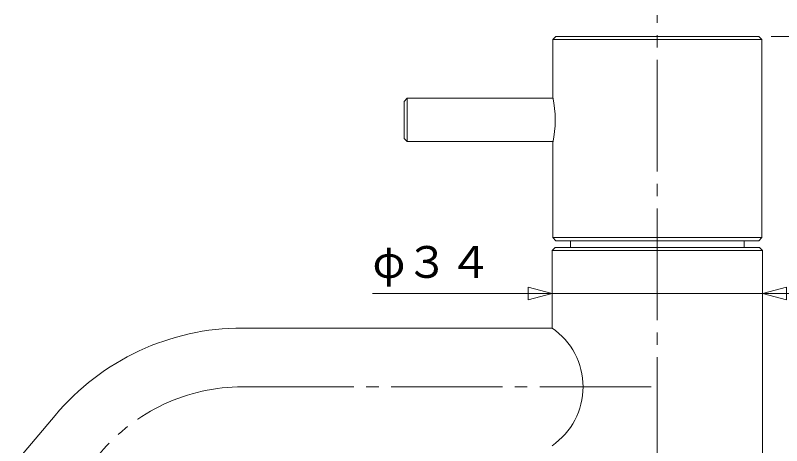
# Model space of a CAD drawing. Units: millimetres, scale not verified. Extents: x -373 to 395, y -278 to 275.
# Drawn here: x -229.6 to -105.8, y 35.9 to 105.4 of the extents above; entities that cross this region are included whole.
import ezdxf
from ezdxf.enums import TextEntityAlignment as Align

# ---------------------------------------------------------------- set-up
doc = ezdxf.new("R2010")
doc.units = ezdxf.units.MM
doc.header["$LTSCALE"] = 2
doc.linetypes.add('USER2', pattern=[12, 9, -1, 1, -1])
doc.layers.add('0-2_2', color=7, linetype='Continuous', lineweight=18)
doc.layers.add('0-3_3', color=7, linetype='Continuous', lineweight=18)
doc.styles.add('ＭＳ ゴシック', font='')
doc.styles.get('ＭＳ ゴシック').set_extended_font_data('MS Gothic')

# ---------------------------------------------------------------- blocks, each defined once
blk = doc.blocks.new('D0')
at = {"layer": '0-3_3'}
for p, q in [((-107.469, 102.035), (-71.022, 102.035)), ((-73.022, 102.035), (-71.986, 98.171)), ((-74.057, 98.171), (-71.986, 98.171)), ((-73.022, -29.065), (-74.057, -25.202)), ((-71.986, -25.202), (-74.057, -25.202)), ((-73.022, -29.065), (-71.986, -25.202)), ((-102.869, -29.065), (-71.022, -29.065))]:
    blk.add_line(p, q, dxfattribs=at)
blk.add_lwpolyline([(-73.022, -29.065), (-73.022, 102.035), (-74.057, 98.171)], dxfattribs=at)
at = {"layer": '0-3_3', "style": 'ＭＳ ゴシック'}
blk.add_text('１３１', height=5.132, rotation=90, dxfattribs=at).set_placement((-74.022, 25.985), align=Align.BOTTOM_LEFT)
blk = doc.blocks.new('D1')
at = {"layer": '0-3_3'}
for p, q in [((-44.975, -54.065), (-44.975, 53.935)), ((-44.975, -31.065), (-46.01, -27.202)), ((-43.939, -27.202), (-46.01, -27.202)), ((-44.975, -31.065), (-43.939, -27.202)), ((-104.369, -31.065), (-42.975, -31.065)), ((-106.369, -44.065), (-42.975, -44.065)), ((-44.975, -44.065), (-46.01, -47.929)), ((-44.975, -44.065), (-43.939, -47.929)), ((-46.01, -47.929), (-43.939, -47.929))]:
    blk.add_line(p, q, dxfattribs=at)
blk = doc.blocks.new('D6')
at = {"layer": '0-3_3'}
for p, q in [((-142.869, 60.495), (-146.732, 61.53)), ((-146.732, 61.53), (-146.732, 59.46)), ((-108.869, 60.495), (-105.005, 61.53)), ((-105.005, 59.46), (-105.005, 61.53)), ((-171.869, 60.495), (-98.869, 60.495)), ((-142.869, 60.495), (-146.732, 59.46)), ((-108.869, 60.495), (-105.005, 59.46))]:
    blk.add_line(p, q, dxfattribs=at)

msp = doc.modelspace()

# ---------------------------------------------------------------- linework, layer by layer
at = {"layer": '0-2_2', "linetype": 'USER2'}
for p, q in [((-125.869, -87.783), (-125.869, 105.428)), ((-192.869, 45.435), (-125.869, 45.435))]:
    msp.add_line(p, q, dxfattribs=at)
at = {"layer": '0-2_2'}
for p, q in [((-142.269, 102.035), (-142.769, 101.535)), ((-142.769, 92.235), (-142.769, 101.535)), ((-108.969, 101.535), (-142.769, 101.535)), ((-109.469, 102.035), (-142.269, 102.035)), ((-108.969, 101.535), (-109.469, 102.035)), ((-108.969, 69.535), (-108.969, 101.535)), ((-166.269, 92.035), (-166.769, 91.535)), ((-166.269, 92.035), (-142.725, 92.035)), ((-166.269, 92.035), (-166.269, 85.035)), ((-166.769, 91.535), (-166.769, 85.535)), ((-166.269, 85.035), (-166.769, 85.535)), ((-166.269, 85.035), (-142.725, 85.035)), ((-142.769, 69.535), (-142.769, 84.835)), ((-142.769, 69.535), (-142.269, 69.035)), ((-108.969, 69.535), (-142.769, 69.535)), ((-108.969, 69.535), (-109.469, 69.035)), ((-142.269, 69.035), (-109.469, 69.035)), ((-139.869, 67.935), (-139.869, 69.035)), ((-111.869, 67.935), (-111.869, 69.035)), ((-142.869, 54.935), (-142.869, 67.435)), ((-142.869, 67.435), (-108.869, 67.435)), ((-108.869, 67.435), (-108.869, -23.065)), ((-142.869, 54.935), (-192.869, 54.935)), ((-223.128, 40.825), (-229.556, 33.164))]:
    msp.add_line(p, q, dxfattribs=at)
for points in [[(-125.869, 67.935), (-142.369, 67.935), (-142.869, 67.435)], [(-125.869, 67.935), (-109.369, 67.935), (-108.869, 67.435)]]:
    msp.add_lwpolyline(points, dxfattribs=at)
for centre, radius, start, end in [((-159.259, 88.535), 16.9, 347.35352, 12.64648), ((-192.869, 15.435), 39.5, 90, 140), ((-149.394, 45.435), 11.525, 304.48292, 55.51708)]:
    msp.add_arc(centre, radius, start, end, dxfattribs=at)
at = {"layer": '0-2_2', "linetype": 'USER2'}
msp.add_arc((-192.869, 15.435), 30, 90, 140, dxfattribs=at)

# ---------------------------------------------------------------- block references
at = {"layer": '0-3_3'}
for name in ['D0', 'D6', 'D1']:
    msp.add_blockref(name, (0, 0), dxfattribs=at)

# ---------------------------------------------------------------- texts
at = {"layer": '0-3_3', "style": 'ＭＳ ゴシック'}
msp.add_text('φ３４', height=5.132, dxfattribs=at).set_placement((-171.869, 61.495), align=Align.BOTTOM_LEFT)

doc.saveas('drawing.dxf')
